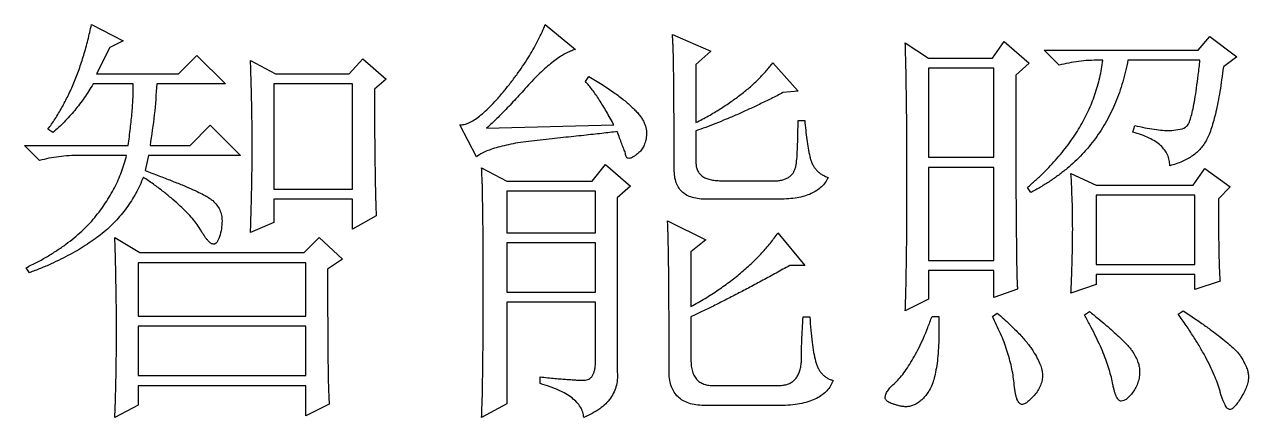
# Model space of a CAD drawing. Extents: x 216492 to 217192, y 357162 to 358262.
# Drawn here: x 216859.91 to 216873.75, y 357559.94 to 357564.38 of the extents above; entities that cross this region are included whole.
import ezdxf

# ---------------------------------------------------------------- set-up
doc = ezdxf.new("R2010")
doc.units = 0
doc.header["$MEASUREMENT"] = 0
doc.layers.add('PV-115', color=7, linetype='Continuous')

# ---------------------------------------------------------------- blocks, each defined once
blk = doc.blocks.new('Manufacturer光辉PartName智能照明控制模块Series12位ShellFrameLimitingCurrentRemarkPartTypeMinCurrent0MaxCurrent0PolesMinPower0MaxPower0LibType2DelFlgfalseUpdateDate')
at = {"layer": 'PV-115'}
for p, q in [((-12.128, 8.494), (-11.768, 8.307)), ((-6.998, 8.494), (-6.657, 8.21)), ((-11.768, 8.307), (-11.92, 8.233)), ((-5.559, 8.38), (-5.124, 8.192)), ((0.385, 8.203), (0.517, 8.359)), ((0.517, 8.359), (0.82, 8.126)), ((-11.92, 8.233), (-12.071, 7.934)), ((-5.124, 8.192), (-5.294, 8.042)), ((-2.928, 8.284), (-2.663, 8.114)), ((-1.943, 8.114), (-1.811, 8.302)), ((-1.811, 8.302), (-1.527, 8.055)), ((-1.186, 8.033), (-1.357, 8.203)), ((-1.357, 8.203), (0.385, 8.203)), ((-11.144, 7.934), (-10.935, 8.142)), ((-10.935, 8.142), (-10.614, 7.821)), ((-10.33, 8.086), (-10.046, 7.934)), ((-9.213, 7.934), (-9.061, 8.104)), ((-9.061, 8.104), (-8.796, 7.877)), ((-5.294, 8.042), (-5.294, 7.384)), ((-4.423, 8.061), (-4.139, 7.741)), ((-2.663, 8.114), (-1.943, 8.114)), ((-1.527, 8.055), (-1.678, 7.921)), ((-0.694, 8.09), (-0.732, 8.09)), ((0.404, 8.09), (-0.41, 8.09)), ((0.82, 8.126), (0.669, 8.014)), ((-12.071, 7.934), (-11.144, 7.934)), ((-10.046, 7.934), (-9.213, 7.934)), ((-6.544, 7.85), (-6.506, 7.907)), ((-1.925, 8), (-2.663, 8)), ((-2.663, 8), (-2.663, 6.992)), ((-1.925, 6.992), (-1.925, 8)), ((-11.655, 7.821), (-12.109, 7.821)), ((-10.614, 7.821), (-11.39, 7.821)), ((-9.175, 7.821), (-10.065, 7.821)), ((-10.065, 7.821), (-10.065, 6.633)), ((-9.175, 6.633), (-9.175, 7.821)), ((-8.796, 7.877), (-8.929, 7.762)), ((-4.139, 7.741), (-4.31, 7.723)), ((-11.011, 7.126), (-10.784, 7.354)), ((-10.784, 7.354), (-10.443, 7.013)), ((-7.774, 6.998), (-7.963, 7.358)), ((-7.66, 7.32), (-6.222, 7.358)), ((-4.139, 7.409), (-4.064, 7.409)), ((-0.353, 7.276), (-0.334, 7.351)), ((-12.563, 7.272), (-12.62, 7.309)), ((-5.294, 7.291), (-5.294, 6.934)), ((-12.715, 6.956), (-12.885, 7.126)), ((-12.885, 7.126), (-11.711, 7.126)), ((-11.465, 7.126), (-11.011, 7.126)), ((-11.73, 7.013), (-12.26, 7.013)), ((-11.484, 7.013), (-11.522, 6.842)), ((-10.443, 7.013), (-11.484, 7.013)), ((-2.663, 6.992), (-1.925, 6.992)), ((-7.717, 6.874), (-7.433, 6.723)), ((-6.468, 6.723), (-6.316, 6.912)), ((-6.316, 6.912), (-6.032, 6.665)), ((-1.925, 6.878), (-2.663, 6.878)), ((-2.663, 6.878), (-2.663, 5.825)), ((-1.925, 5.825), (-1.925, 6.878)), ((-1.054, 6.81), (-0.77, 6.678)), ((0.328, 6.678), (0.461, 6.867)), ((0.461, 6.867), (0.745, 6.658)), ((-7.433, 6.723), (-6.468, 6.723)), ((-6.032, 6.665), (-6.184, 6.532)), ((-5.01, 6.727), (-4.367, 6.727)), ((-1.508, 6.594), (-1.546, 6.651)), ((-0.77, 6.678), (0.328, 6.678)), ((0.745, 6.658), (0.612, 6.522)), ((-10.065, 6.633), (-9.175, 6.633)), ((-9.175, 6.519), (-10.065, 6.519)), ((-10.065, 6.519), (-10.065, 6.254)), ((-9.175, 6.178), (-9.175, 6.519)), ((-6.43, 6.609), (-7.433, 6.609)), ((-7.433, 6.609), (-7.433, 6.139)), ((-6.43, 6.139), (-6.43, 6.609)), ((-6.184, 6.532), (-6.184, 4.586)), ((-4.348, 6.519), (-5.143, 6.519)), ((0.347, 6.564), (-0.77, 6.564)), ((-0.77, 6.564), (-0.77, 5.78)), ((0.347, 5.78), (0.347, 6.564)), ((-10.065, 6.254), (-10.33, 6.141)), ((-8.91, 6.33), (-9.175, 6.178)), ((-5.616, 6.273), (-5.181, 6.06)), ((-7.433, 6.139), (-6.43, 6.139)), ((-4.367, 6.138), (-4.064, 5.769)), ((-11.863, 6.085), (-11.579, 5.915)), ((-9.724, 5.915), (-9.553, 6.085)), ((-9.553, 6.085), (-9.288, 5.84)), ((-6.43, 6.026), (-7.433, 6.026)), ((-7.433, 6.026), (-7.433, 5.466)), ((-6.43, 5.466), (-6.43, 6.026)), ((-5.181, 6.06), (-5.351, 5.925)), ((-11.579, 5.915), (-9.724, 5.915)), ((-9.288, 5.84), (-9.459, 5.727)), ((-5.351, 5.925), (-5.351, 5.304)), ((-2.663, 5.825), (-1.925, 5.825)), ((-12.828, 5.688), (-12.866, 5.744)), ((-9.705, 5.801), (-11.598, 5.801)), ((-11.598, 5.801), (-11.598, 5.197)), ((-9.705, 5.197), (-9.705, 5.801)), ((-4.064, 5.769), (-4.234, 5.769)), ((-1.925, 5.712), (-2.663, 5.712)), ((-2.663, 5.712), (-2.663, 5.39)), ((-1.925, 5.409), (-1.925, 5.712)), ((-0.77, 5.78), (0.347, 5.78)), ((-0.77, 5.553), (-1.054, 5.458)), ((0.347, 5.667), (-0.77, 5.667)), ((-0.77, 5.667), (-0.77, 5.553)), ((0.347, 5.496), (0.347, 5.667)), ((0.631, 5.591), (0.347, 5.496)), ((-7.433, 5.466), (-6.43, 5.466)), ((-1.659, 5.503), (-1.925, 5.409)), ((-6.43, 5.353), (-7.433, 5.353)), ((-7.433, 5.353), (-7.433, 4.204)), ((-6.43, 4.683), (-6.43, 5.353)), ((-2.663, 5.39), (-2.928, 5.257)), ((-11.598, 5.197), (-9.705, 5.197)), ((-5.351, 5.188), (-5.351, 4.704)), ((-4.083, 5.189), (-4.007, 5.189)), ((-2.625, 5.193), (-2.549, 5.193)), ((-1.943, 5.193), (-1.887, 5.231)), ((-0.902, 5.212), (-0.845, 5.25)), ((0.158, 5.22), (0.215, 5.258)), ((-9.705, 5.083), (-11.598, 5.083)), ((-11.598, 5.083), (-11.598, 4.524)), ((-9.705, 4.524), (-9.705, 5.083)), ((-11.598, 4.524), (-9.705, 4.524)), ((-7.055, 4.434), (-7.055, 4.511)), ((-9.705, 4.41), (-11.598, 4.41)), ((-11.598, 4.41), (-11.598, 4.191)), ((-9.705, 4.07), (-9.705, 4.41)), ((-5.067, 4.413), (-4.329, 4.413)), ((-11.598, 4.191), (-11.863, 4.051)), ((-9.44, 4.202), (-9.705, 4.07)), ((-7.433, 4.204), (-7.717, 4.051)), ((-4.31, 4.186), (-5.181, 4.186))]:
    blk.add_line(p, q, dxfattribs=at)
for points, knots in [([(-12.62, 7.309), (-12.592, 7.348), (-12.535, 7.427), (-12.46, 7.555), (-12.389, 7.69), (-12.324, 7.834), (-12.266, 7.987), (-12.214, 8.148), (-12.166, 8.317), (-12.141, 8.434), (-12.128, 8.494)], [0, 0, 0, 0, 0.111051, 0.225661, 0.34334, 0.465224, 0.591756, 0.722467, 0.858675, 1, 1, 1, 1]), ([(-7.963, 7.358), (-7.947, 7.359), (-7.911, 7.362), (-7.857, 7.382), (-7.799, 7.415), (-7.738, 7.459), (-7.671, 7.515), (-7.602, 7.584), (-7.527, 7.664), (-7.451, 7.756), (-7.375, 7.852), (-7.303, 7.948), (-7.238, 8.044), (-7.177, 8.137), (-7.124, 8.229), (-7.076, 8.318), (-7.033, 8.406), (-7.009, 8.465), (-6.998, 8.494)], [0, 0, 0, 0, 0.032266, 0.0694215, 0.1121842, 0.1613985, 0.2175348, 0.2815464, 0.3530493, 0.432542, 0.5142237, 0.5926776, 0.6680012, 0.7404104, 0.809255, 0.8757349, 0.9391247, 1, 1, 1, 1]), ([(-5.54, 6.858), (-5.54, 6.911), (-5.54, 7.015), (-5.54, 7.166), (-5.541, 7.309), (-5.542, 7.443), (-5.542, 7.569), (-5.543, 7.686), (-5.543, 7.794), (-5.545, 7.893), (-5.546, 7.984), (-5.548, 8.066), (-5.549, 8.14), (-5.55, 8.205), (-5.553, 8.261), (-5.555, 8.308), (-5.557, 8.347), (-5.558, 8.37), (-5.559, 8.38)], [0, 0, 0, 0, 0.105001, 0.204475, 0.298425, 0.386387, 0.468823, 0.545733, 0.616657, 0.682058, 0.741474, 0.795364, 0.843728, 0.886567, 0.923436, 0.954782, 0.980149, 1, 1, 1, 1]), ([(-6.657, 8.21), (-6.675, 8.204), (-6.713, 8.192), (-6.77, 8.165), (-6.829, 8.129), (-6.892, 8.086), (-6.957, 8.034), (-7.025, 7.974), (-7.096, 7.906), (-7.144, 7.857), (-7.168, 7.831)], [0, 0, 0, 0, 0.087601, 0.185177, 0.292727, 0.4104, 0.540015, 0.680673, 0.834183, 1, 1, 1, 1]), ([(-2.928, 5.257), (-2.926, 5.295), (-2.923, 5.378), (-2.919, 5.512), (-2.917, 5.666), (-2.913, 5.84), (-2.911, 6.035), (-2.91, 6.249), (-2.908, 6.483), (-2.909, 6.731), (-2.908, 6.98), (-2.91, 7.218), (-2.911, 7.438), (-2.913, 7.641), (-2.917, 7.827), (-2.919, 7.995), (-2.923, 8.145), (-2.926, 8.24), (-2.928, 8.284)], [0, 0, 0, 0, 0.037778, 0.082038, 0.133001, 0.190448, 0.254608, 0.325483, 0.402843, 0.486686, 0.570993, 0.649742, 0.72247, 0.78964, 0.850793, 0.906387, 0.955972, 1, 1, 1, 1]), ([(-10.33, 6.141), (-10.327, 6.23), (-10.321, 6.403), (-10.315, 6.656), (-10.312, 6.894), (-10.31, 7.121), (-10.312, 7.348), (-10.315, 7.582), (-10.321, 7.83), (-10.327, 7.999), (-10.33, 8.086)], [0, 0, 0, 0, 0.137743, 0.267521, 0.389712, 0.504323, 0.618214, 0.738963, 0.866219, 1, 1, 1, 1]), ([(-5.294, 7.384), (-5.246, 7.409), (-5.153, 7.458), (-5.021, 7.537), (-4.898, 7.619), (-4.784, 7.702), (-4.679, 7.787), (-4.584, 7.876), (-4.499, 7.966), (-4.448, 8.03), (-4.423, 8.061)], [0, 0, 0, 0, 0.145304, 0.283848, 0.41625, 0.543012, 0.664455, 0.780909, 0.892446, 1, 1, 1, 1]), ([(-1.546, 6.651), (-1.515, 6.678), (-1.454, 6.731), (-1.367, 6.813), (-1.285, 6.896), (-1.209, 6.982), (-1.137, 7.067), (-1.071, 7.154), (-1.01, 7.243), (-0.954, 7.332), (-0.903, 7.422), (-0.858, 7.514), (-0.817, 7.607), (-0.783, 7.701), (-0.752, 7.797), (-0.728, 7.893), (-0.708, 7.991), (-0.699, 8.057), (-0.694, 8.09)], [0, 0, 0, 0, 0.071619, 0.1414, 0.209706, 0.276364, 0.341453, 0.405142, 0.467814, 0.52925, 0.589718, 0.649575, 0.708426, 0.76735, 0.825342, 0.883615, 0.941651, 1, 1, 1, 1]), ([(-0.41, 8.09), (-0.419, 8.048), (-0.435, 7.965), (-0.468, 7.844), (-0.505, 7.726), (-0.548, 7.613), (-0.597, 7.504), (-0.652, 7.4), (-0.712, 7.3), (-0.778, 7.204), (-0.849, 7.112), (-0.927, 7.025), (-1.01, 6.942), (-1.098, 6.864), (-1.193, 6.79), (-1.292, 6.72), (-1.397, 6.654), (-1.471, 6.614), (-1.508, 6.594)], [0, 0, 0, 0, 0.066607, 0.131767, 0.195542, 0.258341, 0.320247, 0.381142, 0.441881, 0.501853, 0.562286, 0.622621, 0.683364, 0.744728, 0.806694, 0.869912, 0.934346, 1, 1, 1, 1]), ([(-0.732, 8.09), (-0.772, 8.089), (-0.851, 8.088), (-0.967, 8.077), (-1.079, 8.059), (-1.151, 8.042), (-1.186, 8.033)], [0, 0, 0, 0, 0.26277, 0.515778, 0.761809, 1, 1, 1, 1]), ([(0.063, 7.295), (0.094, 7.297), (0.154, 7.303), (0.228, 7.317), (0.269, 7.356), (0.288, 7.4), (0.309, 7.463), (0.328, 7.547), (0.347, 7.653), (0.367, 7.78), (0.386, 7.928), (0.398, 8.033), (0.404, 8.09)], [0, 0, 0, 0, 0.096229, 0.190683, 0.220931, 0.268914, 0.337001, 0.426498, 0.537118, 0.669893, 0.824196, 1, 1, 1, 1]), ([(-6.506, 7.907), (-6.455, 7.876), (-6.358, 7.819), (-6.226, 7.729), (-6.111, 7.644), (-6.03, 7.573), (-5.974, 7.518), (-5.94, 7.478), (-5.911, 7.44), (-5.887, 7.402), (-5.871, 7.364), (-5.858, 7.327), (-5.853, 7.289), (-5.852, 7.243), (-5.859, 7.189), (-5.877, 7.132), (-5.901, 7.082), (-5.936, 7.045), (-5.971, 7.018), (-6.001, 6.997), (-6.027, 6.983), (-6.044, 6.98), (-6.051, 6.979)], [0, 0, 0, 0, 0.134164, 0.255144, 0.362627, 0.457657, 0.50038, 0.53947, 0.575828, 0.609369, 0.640689, 0.670188, 0.698072, 0.725107, 0.775331, 0.820259, 0.861038, 0.89933, 0.934012, 0.9615, 0.983785, 1, 1, 1, 1]), ([(-1.678, 7.921), (-1.678, 7.834), (-1.678, 7.665), (-1.679, 7.418), (-1.678, 7.186), (-1.677, 6.968), (-1.676, 6.765), (-1.676, 6.577), (-1.675, 6.404), (-1.674, 6.246), (-1.672, 6.102), (-1.671, 5.973), (-1.669, 5.859), (-1.668, 5.759), (-1.666, 5.674), (-1.664, 5.604), (-1.662, 5.549), (-1.66, 5.517), (-1.659, 5.503)], [0, 0, 0, 0, 0.108138, 0.210189, 0.306441, 0.396315, 0.480101, 0.557799, 0.629409, 0.694932, 0.754368, 0.807716, 0.854975, 0.896147, 0.931238, 0.960243, 0.983162, 1, 1, 1, 1]), ([(0.669, 8.014), (0.663, 7.966), (0.65, 7.873), (0.631, 7.739), (0.607, 7.618), (0.586, 7.509), (0.561, 7.412), (0.536, 7.327), (0.51, 7.254), (0.482, 7.191), (0.449, 7.138), (0.412, 7.09), (0.369, 7.046), (0.319, 7.007), (0.264, 6.972), (0.202, 6.943), (0.135, 6.916), (0.088, 6.904), (0.063, 6.897)], [0, 0, 0, 0, 0.106598, 0.204681, 0.294463, 0.37573, 0.448384, 0.512807, 0.569312, 0.617714, 0.661912, 0.705909, 0.750294, 0.795724, 0.843435, 0.892736, 0.944763, 1, 1, 1, 1]), ([(-12.109, 7.821), (-12.141, 7.768), (-12.205, 7.665), (-12.315, 7.522), (-12.433, 7.389), (-12.52, 7.31), (-12.563, 7.272)], [0, 0, 0, 0, 0.257352, 0.508353, 0.756013, 1, 1, 1, 1]), ([(-11.711, 7.126), (-11.703, 7.192), (-11.687, 7.317), (-11.668, 7.498), (-11.657, 7.664), (-11.655, 7.77), (-11.655, 7.821)], [0, 0, 0, 0, 0.282877, 0.543742, 0.782644, 1, 1, 1, 1]), ([(-11.39, 7.821), (-11.397, 7.705), (-11.413, 7.472), (-11.448, 7.242), (-11.465, 7.126)], [0, 0, 0, 0, 0.498477, 1, 1, 1, 1]), ([(-8.929, 7.762), (-8.929, 7.694), (-8.929, 7.559), (-8.927, 7.36), (-8.926, 7.169), (-8.924, 6.986), (-8.921, 6.811), (-8.919, 6.644), (-8.914, 6.484), (-8.911, 6.38), (-8.91, 6.33)], [0, 0, 0, 0, 0.1438877, 0.2828848, 0.416009, 0.5437545, 0.6661237, 0.7826207, 0.8942458, 1, 1, 1, 1]), ([(-7.168, 7.831), (-7.193, 7.803), (-7.24, 7.75), (-7.311, 7.673), (-7.378, 7.601), (-7.441, 7.534), (-7.501, 7.473), (-7.557, 7.417), (-7.61, 7.367), (-7.644, 7.335), (-7.66, 7.32)], [0, 0, 0, 0, 0.1560015, 0.3034922, 0.4411584, 0.5704045, 0.6919294, 0.8029729, 0.905655, 1, 1, 1, 1]), ([(-6.222, 7.358), (-6.249, 7.409), (-6.302, 7.505), (-6.383, 7.638), (-6.461, 7.752), (-6.517, 7.819), (-6.544, 7.85)], [0, 0, 0, 0, 0.293982, 0.55782, 0.792816, 1, 1, 1, 1]), ([(-4.31, 7.723), (-4.355, 7.7), (-4.443, 7.655), (-4.575, 7.591), (-4.703, 7.531), (-4.828, 7.474), (-4.95, 7.422), (-5.068, 7.375), (-5.181, 7.33), (-5.257, 7.304), (-5.294, 7.291)], [0, 0, 0, 0, 0.1410633, 0.2771804, 0.4089537, 0.536133, 0.6587575, 0.7768711, 0.8907558, 1, 1, 1, 1]), ([(-4.367, 6.727), (-4.351, 6.729), (-4.323, 6.733), (-4.283, 6.746), (-4.248, 6.763), (-4.219, 6.786), (-4.195, 6.813), (-4.177, 6.847), (-4.165, 6.884), (-4.155, 6.944), (-4.149, 7.029), (-4.144, 7.142), (-4.14, 7.27), (-4.14, 7.361), (-4.139, 7.409)], [0, 0, 0, 0, 0.056768, 0.108317, 0.155347, 0.200927, 0.246269, 0.292151, 0.342034, 0.395492, 0.51776, 0.659903, 0.820337, 1, 1, 1, 1]), ([(-4.064, 7.409), (-4.06, 7.372), (-4.054, 7.3), (-4.041, 7.195), (-4.025, 7.096), (-4.011, 7.018), (-3.997, 6.959), (-3.98, 6.92), (-3.961, 6.884), (-3.937, 6.852), (-3.909, 6.824), (-3.876, 6.8), (-3.839, 6.78), (-3.812, 6.77), (-3.799, 6.765)], [0, 0, 0, 0, 0.1498, 0.291573, 0.426267, 0.553998, 0.613521, 0.670661, 0.72475, 0.777983, 0.831376, 0.885366, 0.941109, 1, 1, 1, 1]), ([(-0.334, 7.351), (-0.295, 7.343), (-0.222, 7.327), (-0.116, 7.308), (-0.023, 7.297), (0.036, 7.295), (0.063, 7.295)], [0, 0, 0, 0, 0.29736, 0.562669, 0.797655, 1, 1, 1, 1]), ([(-6.184, 7.282), (-6.212, 7.279), (-6.27, 7.272), (-6.361, 7.261), (-6.46, 7.251), (-6.565, 7.239), (-6.677, 7.227), (-6.797, 7.215), (-6.923, 7.201), (-7.01, 7.192), (-7.055, 7.187)], [0, 0, 0, 0, 0.096703, 0.20145, 0.314151, 0.434984, 0.563774, 0.701404, 0.846282, 1, 1, 1, 1]), ([(-6.089, 7.036), (-6.096, 7.053), (-6.11, 7.089), (-6.133, 7.147), (-6.157, 7.212), (-6.175, 7.258), (-6.184, 7.282)], [0, 0, 0, 0, 0.208865, 0.442921, 0.707144, 1, 1, 1, 1]), ([(0.063, 6.897), (0.062, 6.919), (0.06, 6.961), (0.039, 7.022), (0.005, 7.077), (-0.041, 7.128), (-0.101, 7.172), (-0.173, 7.213), (-0.259, 7.247), (-0.321, 7.266), (-0.353, 7.276)], [0, 0, 0, 0, 0.105545, 0.208838, 0.31296, 0.423288, 0.545176, 0.680607, 0.831719, 1, 1, 1, 1]), ([(-7.055, 7.187), (-7.098, 7.182), (-7.182, 7.173), (-7.302, 7.156), (-7.41, 7.136), (-7.506, 7.113), (-7.59, 7.089), (-7.662, 7.062), (-7.724, 7.034), (-7.758, 7.009), (-7.774, 6.998)], [0, 0, 0, 0, 0.17576, 0.337077, 0.482438, 0.613763, 0.730445, 0.833252, 0.922591, 1, 1, 1, 1]), ([(-12.866, 5.744), (-12.825, 5.765), (-12.743, 5.805), (-12.627, 5.87), (-12.518, 5.938), (-12.418, 6.008), (-12.324, 6.08), (-12.238, 6.154), (-12.16, 6.231), (-12.09, 6.311), (-12.026, 6.393), (-11.968, 6.476), (-11.915, 6.561), (-11.867, 6.648), (-11.824, 6.736), (-11.788, 6.827), (-11.756, 6.919), (-11.739, 6.981), (-11.73, 7.013)], [0, 0, 0, 0, 0.07879, 0.154462, 0.226633, 0.296356, 0.363256, 0.427531, 0.489679, 0.549689, 0.608324, 0.666024, 0.722639, 0.778534, 0.834207, 0.889521, 0.944607, 1, 1, 1, 1]), ([(-12.26, 7.013), (-12.301, 7.012), (-12.38, 7.011), (-12.496, 7), (-12.607, 6.982), (-12.679, 6.965), (-12.715, 6.956)], [0, 0, 0, 0, 0.26277, 0.515778, 0.761809, 1, 1, 1, 1]), ([(-6.051, 6.979), (-6.057, 6.98), (-6.068, 6.981), (-6.081, 6.994), (-6.089, 7.013), (-6.089, 7.028), (-6.089, 7.036)], [0, 0, 0, 0, 0.223259, 0.42299, 0.680089, 1, 1, 1, 1]), ([(-5.294, 6.934), (-5.293, 6.918), (-5.292, 6.887), (-5.278, 6.844), (-5.256, 6.807), (-5.223, 6.777), (-5.182, 6.754), (-5.132, 6.738), (-5.074, 6.73), (-5.032, 6.728), (-5.01, 6.727)], [0, 0, 0, 0, 0.121457, 0.231824, 0.337406, 0.442872, 0.558372, 0.687582, 0.833175, 1, 1, 1, 1]), ([(-11.522, 6.842), (-11.47, 6.823), (-11.371, 6.786), (-11.231, 6.731), (-11.109, 6.682), (-11.005, 6.637), (-10.917, 6.598), (-10.848, 6.562), (-10.795, 6.532), (-10.749, 6.498), (-10.71, 6.454), (-10.675, 6.399), (-10.655, 6.338), (-10.653, 6.296), (-10.651, 6.275)], [0, 0, 0, 0, 0.152702, 0.289132, 0.409086, 0.512595, 0.599706, 0.67079, 0.726292, 0.765484, 0.826927, 0.884508, 0.941631, 1, 1, 1, 1]), ([(-7.717, 4.051), (-7.716, 4.088), (-7.713, 4.169), (-7.708, 4.301), (-7.706, 4.453), (-7.703, 4.626), (-7.701, 4.82), (-7.7, 5.035), (-7.698, 5.271), (-7.698, 5.479), (-7.698, 5.649), (-7.698, 5.774), (-7.699, 5.892), (-7.7, 6.004), (-7.7, 6.11), (-7.701, 6.21), (-7.702, 6.304), (-7.703, 6.392), (-7.705, 6.473), (-7.706, 6.548), (-7.707, 6.617), (-7.708, 6.681), (-7.711, 6.738), (-7.713, 6.788), (-7.715, 6.833), (-7.716, 6.861), (-7.717, 6.874)], [0, 0, 0, 0, 0.039266, 0.085979, 0.139878, 0.201227, 0.270022, 0.346265, 0.42971, 0.520603, 0.566795, 0.611, 0.652723, 0.692458, 0.729959, 0.765473, 0.798752, 0.829799, 0.858611, 0.885188, 0.909779, 0.932135, 0.952265, 0.970409, 0.986321, 1, 1, 1, 1]), ([(-5.143, 6.519), (-5.174, 6.519), (-5.232, 6.518), (-5.314, 6.53), (-5.385, 6.554), (-5.442, 6.592), (-5.487, 6.642), (-5.519, 6.704), (-5.537, 6.777), (-5.539, 6.83), (-5.54, 6.858)], [0, 0, 0, 0, 0.154224, 0.289183, 0.409838, 0.519496, 0.627049, 0.739587, 0.861632, 1, 1, 1, 1]), ([(-1.054, 5.458), (-1.051, 5.524), (-1.045, 5.651), (-1.04, 5.837), (-1.036, 6.013), (-1.034, 6.232), (-1.038, 6.497), (-1.048, 6.706), (-1.054, 6.81)], [0, 0, 0, 0, 0.145291, 0.282734, 0.412365, 0.534716, 0.769588, 1, 1, 1, 1]), ([(-11.541, 6.767), (-11.554, 6.736), (-11.581, 6.674), (-11.625, 6.585), (-11.676, 6.5), (-11.732, 6.418), (-11.793, 6.341), (-11.858, 6.266), (-11.929, 6.197), (-12.005, 6.131), (-12.087, 6.068), (-12.175, 6.007), (-12.268, 5.949), (-12.368, 5.893), (-12.474, 5.838), (-12.586, 5.785), (-12.705, 5.735), (-12.787, 5.704), (-12.828, 5.688)], [0, 0, 0, 0, 0.058288, 0.115782, 0.172704, 0.229443, 0.286458, 0.343163, 0.400339, 0.458222, 0.517578, 0.578584, 0.642521, 0.708411, 0.77712, 0.848557, 0.922822, 1, 1, 1, 1]), ([(-10.897, 6.18), (-10.913, 6.203), (-10.945, 6.25), (-11.002, 6.318), (-11.069, 6.389), (-11.145, 6.461), (-11.23, 6.536), (-11.325, 6.612), (-11.429, 6.69), (-11.503, 6.741), (-11.541, 6.767)], [0, 0, 0, 0, 0.09367, 0.195399, 0.306343, 0.425755, 0.554466, 0.693297, 0.841961, 1, 1, 1, 1]), ([(-3.799, 6.765), (-3.809, 6.746), (-3.83, 6.706), (-3.875, 6.656), (-3.929, 6.613), (-3.994, 6.579), (-4.068, 6.551), (-4.153, 6.533), (-4.247, 6.521), (-4.313, 6.52), (-4.348, 6.519)], [0, 0, 0, 0, 0.1047113, 0.2094226, 0.316133, 0.4300331, 0.5534716, 0.6879477, 0.8368049, 1, 1, 1, 1]), ([(0.612, 6.522), (0.612, 6.466), (0.612, 6.359), (0.614, 6.206), (0.615, 6.068), (0.617, 5.944), (0.62, 5.835), (0.622, 5.741), (0.626, 5.661), (0.63, 5.613), (0.631, 5.591)], [0, 0, 0, 0, 0.179901, 0.344002, 0.493049, 0.625548, 0.743012, 0.843922, 0.929851, 1, 1, 1, 1]), ([(-10.651, 6.275), (-10.653, 6.244), (-10.655, 6.182), (-10.674, 6.11), (-10.693, 6.06), (-10.707, 6.032), (-10.726, 6.014), (-10.74, 6.011), (-10.746, 6.01)], [0, 0, 0, 0, 0.313257, 0.618014, 0.752918, 0.856823, 0.935628, 1, 1, 1, 1]), ([(-5.597, 4.534), (-5.597, 4.595), (-5.597, 4.714), (-5.597, 4.887), (-5.598, 5.051), (-5.598, 5.204), (-5.599, 5.348), (-5.6, 5.482), (-5.6, 5.605), (-5.602, 5.719), (-5.603, 5.823), (-5.605, 5.916), (-5.606, 6), (-5.607, 6.074), (-5.609, 6.138), (-5.612, 6.192), (-5.613, 6.236), (-5.615, 6.262), (-5.616, 6.273)], [0, 0, 0, 0, 0.105587, 0.205129, 0.29903, 0.387289, 0.469906, 0.546881, 0.617811, 0.683103, 0.742753, 0.796761, 0.844726, 0.887452, 0.924145, 0.9552, 0.980618, 1, 1, 1, 1]), ([(-10.746, 6.01), (-10.751, 6.01), (-10.762, 6.012), (-10.778, 6.02), (-10.795, 6.034), (-10.813, 6.053), (-10.833, 6.077), (-10.854, 6.107), (-10.876, 6.141), (-10.89, 6.167), (-10.897, 6.18)], [0, 0, 0, 0, 0.063914, 0.140139, 0.231658, 0.343725, 0.475412, 0.629726, 0.803082, 1, 1, 1, 1]), ([(-5.351, 5.304), (-5.297, 5.335), (-5.192, 5.394), (-5.042, 5.492), (-4.903, 5.591), (-4.774, 5.694), (-4.656, 5.8), (-4.549, 5.909), (-4.451, 6.02), (-4.394, 6.099), (-4.367, 6.138)], [0, 0, 0, 0, 0.14271, 0.279479, 0.410783, 0.537698, 0.659027, 0.776394, 0.88985, 1, 1, 1, 1]), ([(-11.863, 4.051), (-11.86, 4.14), (-11.854, 4.313), (-11.849, 4.564), (-11.845, 4.802), (-11.844, 4.993), (-11.844, 5.143), (-11.846, 5.26), (-11.847, 5.383), (-11.849, 5.512), (-11.852, 5.647), (-11.854, 5.788), (-11.859, 5.934), (-11.862, 6.034), (-11.863, 6.085)], [0, 0, 0, 0, 0.130682, 0.254781, 0.371281, 0.481222, 0.536019, 0.593577, 0.653892, 0.717313, 0.783842, 0.852783, 0.924841, 1, 1, 1, 1]), ([(-9.459, 5.727), (-9.459, 5.673), (-9.459, 5.569), (-9.459, 5.418), (-9.458, 5.275), (-9.457, 5.14), (-9.457, 5.015), (-9.456, 4.898), (-9.456, 4.789), (-9.454, 4.69), (-9.453, 4.599), (-9.451, 4.516), (-9.45, 4.443), (-9.449, 4.378), (-9.446, 4.322), (-9.444, 4.274), (-9.442, 4.235), (-9.441, 4.212), (-9.44, 4.202)], [0, 0, 0, 0, 0.105268, 0.204559, 0.298336, 0.386596, 0.468881, 0.54565, 0.616902, 0.682184, 0.74149, 0.79574, 0.844016, 0.886317, 0.923577, 0.954406, 0.980186, 1, 1, 1, 1]), ([(-4.234, 5.769), (-4.285, 5.74), (-4.386, 5.684), (-4.537, 5.603), (-4.682, 5.524), (-4.824, 5.45), (-4.962, 5.379), (-5.095, 5.311), (-5.224, 5.249), (-5.309, 5.208), (-5.351, 5.188)], [0, 0, 0, 0, 0.140059, 0.275582, 0.407108, 0.534117, 0.656877, 0.775396, 0.889937, 1, 1, 1, 1]), ([(-4.102, 4.678), (-4.101, 4.717), (-4.101, 4.798), (-4.097, 4.922), (-4.091, 5.053), (-4.086, 5.143), (-4.083, 5.189)], [0, 0, 0, 0, 0.228903, 0.471593, 0.729495, 1, 1, 1, 1]), ([(-4.007, 5.189), (-4.003, 5.138), (-3.997, 5.043), (-3.983, 4.908), (-3.965, 4.792), (-3.947, 4.705), (-3.929, 4.645), (-3.912, 4.607), (-3.892, 4.572), (-3.868, 4.543), (-3.842, 4.518), (-3.811, 4.497), (-3.778, 4.481), (-3.754, 4.473), (-3.742, 4.47)], [0, 0, 0, 0, 0.186597, 0.351379, 0.496318, 0.620123, 0.674913, 0.725589, 0.774418, 0.819552, 0.864442, 0.908211, 0.953084, 1, 1, 1, 1]), ([(-2.549, 5.193), (-2.548, 5.142), (-2.546, 5.045), (-2.548, 4.906), (-2.555, 4.78), (-2.567, 4.667), (-2.583, 4.568), (-2.603, 4.482), (-2.629, 4.409), (-2.66, 4.349), (-2.695, 4.301), (-2.73, 4.26), (-2.767, 4.227), (-2.806, 4.201), (-2.847, 4.184), (-2.888, 4.174), (-2.932, 4.172), (-2.975, 4.178), (-3.016, 4.188), (-3.052, 4.199), (-3.084, 4.208), (-3.109, 4.221), (-3.129, 4.232), (-3.144, 4.245), (-3.153, 4.259), (-3.154, 4.269), (-3.155, 4.274)], [0, 0, 0, 0, 0.104946, 0.200747, 0.287044, 0.364495, 0.433817, 0.494292, 0.546521, 0.592167, 0.632232, 0.669409, 0.702828, 0.73447, 0.76424, 0.793429, 0.822827, 0.853396, 0.883054, 0.909105, 0.931481, 0.950645, 0.966413, 0.979365, 0.990182, 1, 1, 1, 1]), ([(-3.041, 4.443), (-3.022, 4.463), (-2.983, 4.504), (-2.927, 4.575), (-2.875, 4.655), (-2.821, 4.744), (-2.77, 4.844), (-2.72, 4.951), (-2.671, 5.069), (-2.641, 5.151), (-2.625, 5.193)], [0, 0, 0, 0, 0.09579, 0.199076, 0.31012, 0.430072, 0.558756, 0.696536, 0.843294, 1, 1, 1, 1]), ([(-1.697, 4.442), (-1.701, 4.472), (-1.708, 4.532), (-1.726, 4.624), (-1.749, 4.716), (-1.778, 4.81), (-1.81, 4.904), (-1.85, 5), (-1.894, 5.097), (-1.927, 5.161), (-1.943, 5.193)], [0, 0, 0, 0, 0.113795, 0.230462, 0.350372, 0.472769, 0.598747, 0.728365, 0.862057, 1, 1, 1, 1]), ([(-1.887, 5.231), (-1.862, 5.21), (-1.815, 5.169), (-1.749, 5.107), (-1.689, 5.049), (-1.635, 4.993), (-1.587, 4.941), (-1.546, 4.891), (-1.509, 4.845), (-1.473, 4.788), (-1.436, 4.724), (-1.402, 4.653), (-1.38, 4.592), (-1.377, 4.553), (-1.376, 4.536)], [0, 0, 0, 0, 0.110441, 0.212315, 0.307933, 0.395677, 0.476199, 0.549625, 0.615966, 0.675752, 0.780129, 0.868014, 0.940708, 1, 1, 1, 1]), ([(-0.58, 4.424), (-0.586, 4.451), (-0.597, 4.508), (-0.622, 4.595), (-0.653, 4.686), (-0.689, 4.783), (-0.733, 4.884), (-0.784, 4.989), (-0.84, 5.1), (-0.881, 5.174), (-0.902, 5.212)], [0, 0, 0, 0, 0.098043, 0.203408, 0.316653, 0.436736, 0.565214, 0.702302, 0.846699, 1, 1, 1, 1]), ([(-0.845, 5.25), (-0.812, 5.223), (-0.75, 5.172), (-0.661, 5.098), (-0.584, 5.03), (-0.516, 4.97), (-0.461, 4.915), (-0.414, 4.868), (-0.38, 4.827), (-0.348, 4.783), (-0.32, 4.733), (-0.296, 4.677), (-0.281, 4.624), (-0.279, 4.59), (-0.278, 4.574)], [0, 0, 0, 0, 0.141078, 0.268304, 0.381115, 0.48122, 0.567552, 0.63968, 0.698348, 0.744875, 0.819249, 0.886414, 0.945643, 1, 1, 1, 1]), ([(0.631, 4.349), (0.622, 4.379), (0.604, 4.441), (0.565, 4.534), (0.52, 4.635), (0.465, 4.741), (0.401, 4.852), (0.329, 4.97), (0.247, 5.094), (0.188, 5.177), (0.158, 5.22)], [0, 0, 0, 0, 0.093103, 0.19459, 0.304577, 0.424899, 0.553922, 0.692707, 0.841161, 1, 1, 1, 1]), ([(0.215, 5.258), (0.26, 5.228), (0.345, 5.17), (0.464, 5.087), (0.569, 5.011), (0.658, 4.942), (0.732, 4.881), (0.791, 4.827), (0.836, 4.781), (0.874, 4.73), (0.903, 4.674), (0.932, 4.616), (0.948, 4.565), (0.951, 4.534), (0.953, 4.52)], [0, 0, 0, 0, 0.151312, 0.286728, 0.407201, 0.511883, 0.600868, 0.675229, 0.735244, 0.780536, 0.851525, 0.91137, 0.960499, 1, 1, 1, 1]), ([(-7.055, 4.511), (-7.026, 4.507), (-6.971, 4.501), (-6.891, 4.494), (-6.819, 4.486), (-6.754, 4.482), (-6.696, 4.478), (-6.645, 4.474), (-6.601, 4.473), (-6.564, 4.471), (-6.532, 4.474), (-6.504, 4.484), (-6.48, 4.501), (-6.461, 4.525), (-6.448, 4.556), (-6.437, 4.592), (-6.431, 4.635), (-6.43, 4.666), (-6.43, 4.683)], [0, 0, 0, 0, 0.111884, 0.214586, 0.308197, 0.392562, 0.467839, 0.533127, 0.590145, 0.637192, 0.677251, 0.714734, 0.750382, 0.788952, 0.831851, 0.879939, 0.935717, 1, 1, 1, 1]), ([(-6.184, 4.586), (-6.182, 4.556), (-6.179, 4.5), (-6.19, 4.416), (-6.218, 4.34), (-6.258, 4.268), (-6.314, 4.204), (-6.383, 4.146), (-6.467, 4.094), (-6.53, 4.066), (-6.562, 4.051)], [0, 0, 0, 0, 0.12359, 0.239334, 0.3525, 0.466273, 0.584741, 0.710287, 0.848799, 1, 1, 1, 1]), ([(-5.351, 4.704), (-5.35, 4.68), (-5.349, 4.634), (-5.336, 4.571), (-5.314, 4.518), (-5.282, 4.475), (-5.24, 4.443), (-5.19, 4.422), (-5.131, 4.411), (-5.089, 4.413), (-5.067, 4.413)], [0, 0, 0, 0, 0.152866, 0.287703, 0.407155, 0.516203, 0.622891, 0.735728, 0.859238, 1, 1, 1, 1]), ([(-4.329, 4.413), (-4.312, 4.415), (-4.28, 4.42), (-4.236, 4.435), (-4.198, 4.458), (-4.166, 4.488), (-4.14, 4.526), (-4.121, 4.57), (-4.107, 4.622), (-4.104, 4.659), (-4.102, 4.678)], [0, 0, 0, 0, 0.128976, 0.248448, 0.360881, 0.472666, 0.587521, 0.712722, 0.847952, 1, 1, 1, 1]), ([(-0.278, 4.574), (-0.279, 4.552), (-0.28, 4.51), (-0.295, 4.449), (-0.319, 4.391), (-0.351, 4.339), (-0.387, 4.296), (-0.421, 4.263), (-0.453, 4.24), (-0.476, 4.237), (-0.486, 4.236)], [0, 0, 0, 0, 0.151065, 0.297208, 0.444137, 0.592041, 0.72853, 0.839771, 0.928905, 1, 1, 1, 1]), ([(-6.562, 4.051), (-6.565, 4.072), (-6.571, 4.113), (-6.599, 4.171), (-6.64, 4.225), (-6.696, 4.275), (-6.766, 4.321), (-6.849, 4.362), (-6.946, 4.402), (-7.017, 4.423), (-7.055, 4.434)], [0, 0, 0, 0, 0.092931, 0.187331, 0.288039, 0.399851, 0.525102, 0.665433, 0.82331, 1, 1, 1, 1]), ([(-5.181, 4.186), (-5.212, 4.187), (-5.271, 4.189), (-5.354, 4.204), (-5.425, 4.232), (-5.485, 4.27), (-5.532, 4.321), (-5.567, 4.382), (-5.59, 4.454), (-5.594, 4.506), (-5.597, 4.534)], [0, 0, 0, 0, 0.1522506, 0.2885024, 0.4100886, 0.5232366, 0.6331713, 0.7452817, 0.866346, 1, 1, 1, 1]), ([(-3.742, 4.47), (-3.751, 4.449), (-3.769, 4.406), (-3.812, 4.351), (-3.866, 4.303), (-3.932, 4.264), (-4.01, 4.233), (-4.1, 4.208), (-4.201, 4.192), (-4.272, 4.188), (-4.31, 4.186)], [0, 0, 0, 0, 0.102302, 0.203968, 0.309288, 0.422137, 0.545683, 0.681621, 0.83321, 1, 1, 1, 1]), ([(-3.155, 4.274), (-3.153, 4.287), (-3.15, 4.315), (-3.125, 4.357), (-3.09, 4.401), (-3.059, 4.428), (-3.041, 4.443)], [0, 0, 0, 0, 0.187301, 0.410609, 0.677477, 1, 1, 1, 1]), ([(-1.603, 4.198), (-1.609, 4.198), (-1.622, 4.2), (-1.639, 4.214), (-1.654, 4.233), (-1.666, 4.261), (-1.676, 4.295), (-1.685, 4.337), (-1.693, 4.387), (-1.696, 4.423), (-1.697, 4.442)], [0, 0, 0, 0, 0.066655, 0.138658, 0.224771, 0.330627, 0.459636, 0.614193, 0.792583, 1, 1, 1, 1]), ([(-1.376, 4.536), (-1.376, 4.514), (-1.378, 4.472), (-1.398, 4.411), (-1.427, 4.352), (-1.468, 4.302), (-1.51, 4.258), (-1.547, 4.227), (-1.576, 4.204), (-1.595, 4.199), (-1.603, 4.198)], [0, 0, 0, 0, 0.149134, 0.295808, 0.446214, 0.603286, 0.748756, 0.863325, 0.945732, 1, 1, 1, 1]), ([(0.953, 4.52), (0.952, 4.5), (0.949, 4.46), (0.933, 4.399), (0.904, 4.336), (0.869, 4.275), (0.832, 4.219), (0.799, 4.178), (0.772, 4.15), (0.752, 4.143), (0.745, 4.141)], [0, 0, 0, 0, 0.130504, 0.269436, 0.421515, 0.589045, 0.745749, 0.864789, 0.947974, 1, 1, 1, 1]), ([(-0.486, 4.236), (-0.491, 4.236), (-0.501, 4.237), (-0.514, 4.248), (-0.527, 4.263), (-0.539, 4.284), (-0.551, 4.311), (-0.561, 4.343), (-0.572, 4.381), (-0.577, 4.409), (-0.58, 4.424)], [0, 0, 0, 0, 0.064691, 0.137709, 0.225434, 0.332053, 0.46409, 0.61755, 0.795307, 1, 1, 1, 1]), ([(0.745, 4.141), (0.74, 4.142), (0.729, 4.144), (0.715, 4.155), (0.7, 4.171), (0.686, 4.195), (0.673, 4.224), (0.659, 4.26), (0.644, 4.302), (0.635, 4.333), (0.631, 4.349)], [0, 0, 0, 0, 0.058637, 0.128075, 0.216661, 0.323993, 0.456307, 0.612122, 0.792931, 1, 1, 1, 1])]:
    blk.add_open_spline(points, degree=3, knots=knots, dxfattribs=at)

msp = doc.modelspace()

# ---------------------------------------------------------------- block references
msp.add_blockref('Manufacturer光辉PartName智能照明控制模块Series12位ShellFrameLimitingCurrentRemarkPartTypeMinCurrent0MaxCurrent0PolesMinPower0MaxPower0LibType2DelFlgfalseUpdateDate', (216872.793, 357555.885))

doc.saveas('drawing.dxf')
